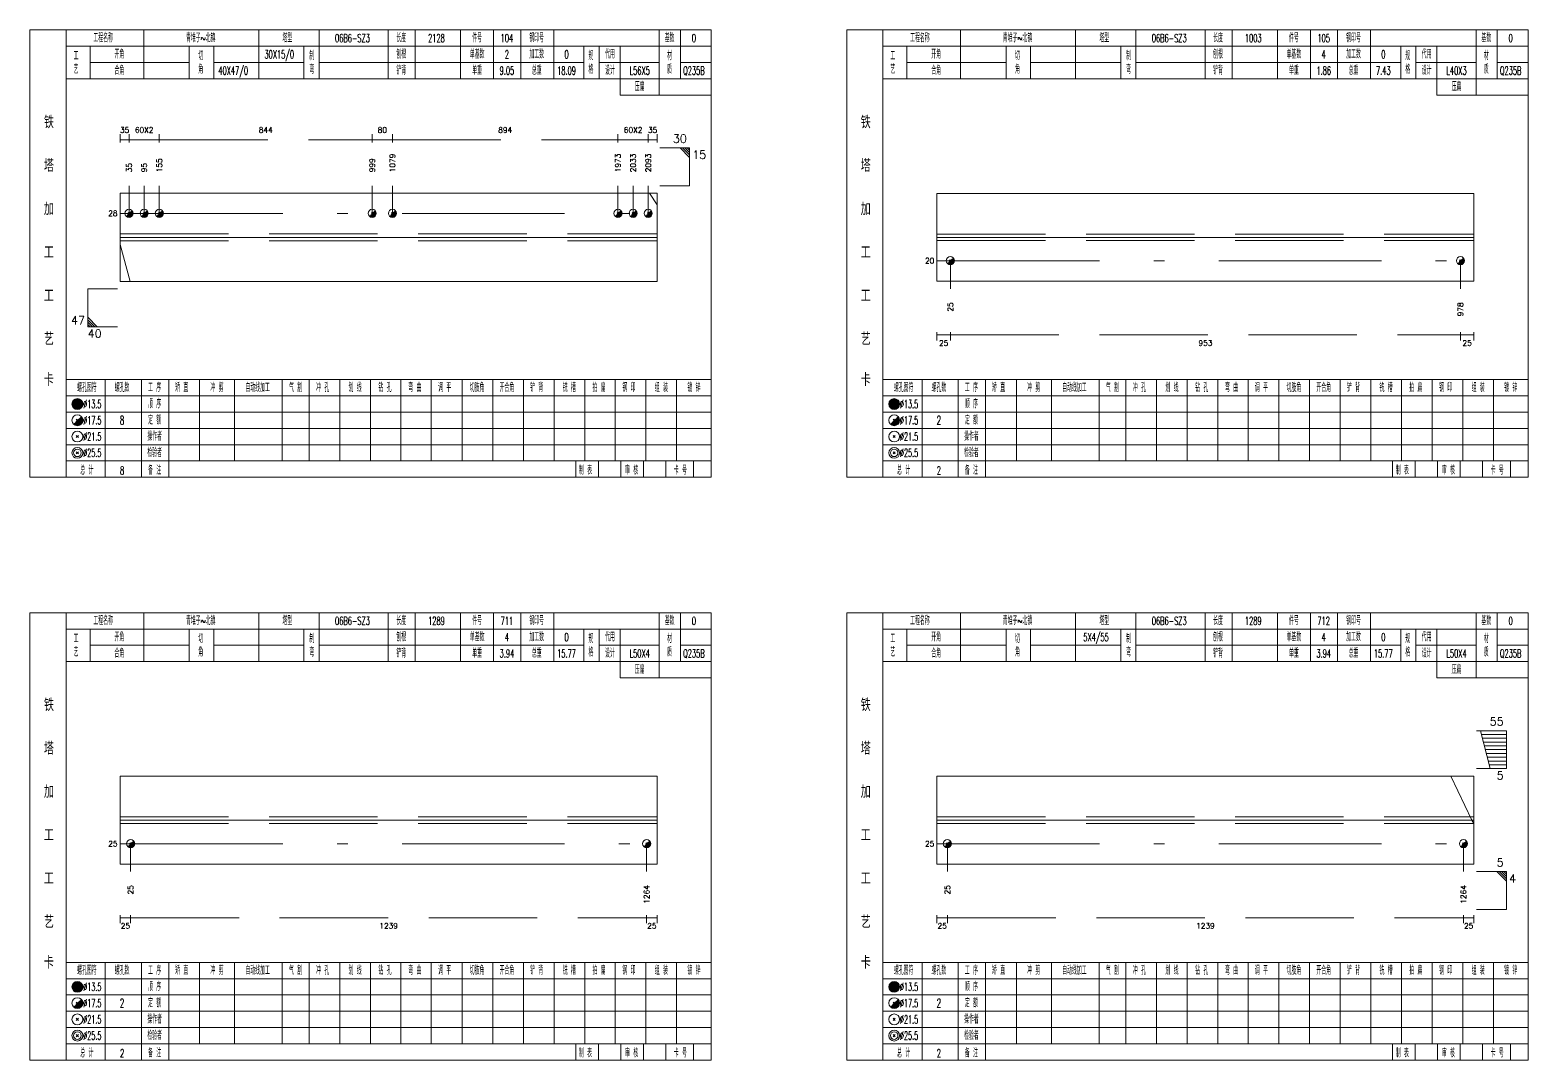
# Model space of a CAD drawing. Extents: x 0 to 30090, y 0 to 380.
# Drawn here: x 904 to 1457, y 0 to 380 of the extents above; entities that cross this region are included whole.
import ezdxf
from ezdxf.enums import TextEntityAlignment as Align

# ---------------------------------------------------------------- set-up
doc = ezdxf.new("R2010")
doc.units = 0
doc.header["$LTSCALE"] = 20
doc.header["$MEASUREMENT"] = 0
doc.linetypes.add('一点画线', pattern=[5.2, 3, -1, 0.2, -1])
doc.linetypes.add('虚线', pattern=[2.75, 2, -0.75])
doc.layers.get('0').update_dxf_attribs({"linetype": 'CONTINUOUS', "lineweight": 25})
for name, color, linetype, lineweight in [('1', 7, 'CONTINUOUS', 25), ('4', 7, 'CONTINUOUS', 25), ('5', 7, 'CONTINUOUS', 25)]:
    doc.layers.add(name, color=color, linetype=linetype, lineweight=lineweight)
doc.styles.get("Standard").update_dxf_attribs({"font": 'simplex', "width": 0.7, "bigfont": 'gbhzfs.shx'})

# ---------------------------------------------------------------- blocks, each defined once
blk = doc.blocks.new('孔17.5')
at = {"layer": '5', "color": 7, "linetype": 'Continuous', "lineweight": 13}
for p, q in [((-0.2, -0.2), (0.2, 0.2)), ((-0.2, 0.2), (0.2, -0.2))]:
    blk.add_line(p, q, dxfattribs=at)
blk.add_circle((0, 0), 1, dxfattribs=at)
for radius in [0.9, 0.8, 0.7, 0.6, 0.5, 0.4, 0.3, 0.2, 0.1]:
    blk.add_arc((0, 0), radius, 225, 45, dxfattribs=at)

msp = doc.modelspace()

# ---------------------------------------------------------------- linework, layer by layer
at = {"color": 8, "linetype": '虚线', "lineweight": 9}
for p, q in [((937.5, 338.5), (937.5, 341.5)), ((937.5, 339.5), (940.76, 339.5)), ((940.76, 338.5), (940.76, 341.5)), ((940.76, 338.5), (940.76, 341.5)), ((940.76, 339.5), (951.93, 339.5)), ((951.93, 338.5), (951.93, 341.5)), ((951.93, 338.5), (951.93, 341.5)), ((951.93, 339.5), (1030.5, 339.5)), ((1030.5, 338.5), (1030.5, 341.5)), ((1030.5, 338.5), (1030.5, 341.5)), ((1030.5, 339.5), (1037.95, 339.5)), ((1037.95, 338.5), (1037.95, 341.5)), ((1037.95, 338.5), (1037.95, 341.5)), ((1037.95, 339.5), (1121.17, 339.5)), ((1121.17, 338.5), (1121.17, 341.5)), ((1121.17, 338.5), (1121.17, 341.5)), ((1121.17, 339.5), (1132.34, 339.5)), ((1132.34, 338.5), (1132.34, 341.5)), ((1132.34, 338.5), (1132.34, 341.5)), ((1132.34, 339.5), (1135.6, 339.5)), ((1135.6, 338.5), (1135.6, 341.5)), ((1238.9, 268.5), (1238.9, 265.5)), ((1238.9, 267.5), (1243.84, 267.5)), ((1243.84, 268.5), (1243.84, 265.5)), ((1243.84, 268.5), (1243.84, 265.5)), ((1243.84, 267.5), (1432.06, 267.5)), ((1432.06, 268.5), (1432.06, 265.5)), ((1432.06, 268.5), (1432.06, 265.5)), ((1432.06, 267.5), (1437, 267.5)), ((1437, 268.5), (1437, 265.5)), ((937.5, 53.5), (937.5, 50.5)), ((937.5, 52.5), (941.34, 52.5)), ((941.34, 53.5), (941.34, 50.5)), ((941.34, 53.5), (941.34, 50.5)), ((941.34, 52.5), (1131.76, 52.5)), ((1131.76, 53.5), (1131.76, 50.5)), ((1131.76, 53.5), (1131.76, 50.5)), ((1131.76, 52.5), (1135.6, 52.5)), ((1135.6, 53.5), (1135.6, 50.5)), ((1238.9, 53.5), (1238.9, 50.5)), ((1238.9, 52.5), (1242.74, 52.5)), ((1242.74, 53.5), (1242.74, 50.5)), ((1242.74, 53.5), (1242.74, 50.5)), ((1242.74, 52.5), (1433.16, 52.5)), ((1433.16, 53.5), (1433.16, 50.5)), ((1433.16, 53.5), (1433.16, 50.5)), ((1433.16, 52.5), (1437, 52.5)), ((1437, 53.5), (1437, 50.5))]:
    msp.add_line(p, q, dxfattribs=at)
at = {"color": 7, "linetype": 'Continuous', "lineweight": 13}
for p, q in [((1147.6, 336.5), (1136.6, 336.5)), ((1144.1, 336.5), (1147.6, 333)), ((1144.97, 336.5), (1147.6, 333.88)), ((1145.85, 336.5), (1147.6, 334.75)), ((1146.72, 336.5), (1147.6, 335.62)), ((1147.6, 322.5), (1147.6, 336.5)), ((940.76, 312.34), (940.76, 322.5)), ((946.34, 312.34), (946.34, 322.5)), ((951.93, 312.34), (951.93, 322.5)), ((1030.5, 312.34), (1030.5, 322.5)), ((1037.95, 312.34), (1037.95, 322.5)), ((1121.17, 312.34), (1121.17, 322.5)), ((1126.76, 312.34), (1126.76, 322.5)), ((1132.34, 312.34), (1132.34, 322.5)), ((1147.6, 322.5), (1136.6, 322.5)), ((1135.6, 315.46), (1132.81, 319.84)), ((937.5, 300.87), (941.22, 287.16)), ((1243.84, 294.88), (1243.84, 284.5)), ((1432.06, 294.88), (1432.06, 284.5)), ((925.5, 284.5), (936.5, 284.5)), ((925.5, 284.5), (925.5, 270.5)), ((929, 270.5), (925.5, 274)), ((928.12, 270.5), (925.5, 273.12)), ((927.25, 270.5), (925.5, 272.25)), ((926.37, 270.5), (925.5, 271.38)), ((925.5, 270.5), (936.5, 270.5)), ((1449, 121.5), (1438, 121.5)), ((1443, 107.5), (1439.5, 121.5)), ((1449, 120.1), (1439.85, 120.1)), ((1449, 118.7), (1440.2, 118.7)), ((1449, 117.3), (1440.55, 117.3)), ((1449, 107.5), (1449, 121.5)), ((1449, 115.9), (1440.9, 115.9)), ((1449, 114.5), (1441.25, 114.5)), ((1449, 113.1), (1441.6, 113.1)), ((1449, 111.7), (1441.95, 111.7)), ((1449, 107.5), (1438, 107.5)), ((1449, 110.3), (1442.3, 110.3)), ((1449, 108.9), (1442.65, 108.9)), ((1436.23, 88.5), (1428.55, 104.7)), ((1437, 87.2), (1436.23, 88.5)), ((941.34, 79.8), (941.34, 69.5)), ((1131.76, 79.8), (1131.76, 69.5)), ((1242.74, 79.8), (1242.74, 69.5)), ((1433.16, 79.8), (1433.16, 69.5)), ((1449, 69.5), (1438, 69.5)), ((1445.5, 69.5), (1449, 66)), ((1446.38, 69.5), (1449, 66.88)), ((1447.25, 69.5), (1449, 67.75)), ((1448.12, 69.5), (1449, 68.62)), ((1449, 69.5), (1449, 55.5)), ((1449, 55.5), (1438, 55.5))]:
    msp.add_line(p, q, dxfattribs=at)
at = {"color": 7, "linetype": 'Continuous', "lineweight": 18}
for p, q in [((937.5, 319.84), (937.5, 287.16)), ((937.5, 319.84), (1135.6, 319.84)), ((1135.6, 319.84), (1135.6, 287.16)), ((1238.9, 319.62), (1238.9, 287.38)), ((1238.9, 319.62), (1437, 319.62)), ((1437, 319.62), (1437, 287.38)), ((937.5, 303.5), (1135.6, 303.5)), ((1238.9, 303.5), (1437, 303.5)), ((937.5, 104.7), (937.5, 72.3)), ((937.5, 104.7), (1135.6, 104.7)), ((1135.6, 104.7), (1135.6, 72.3)), ((1238.9, 104.7), (1238.9, 72.3)), ((1238.9, 104.7), (1437, 104.7)), ((1437, 104.7), (1437, 72.3)), ((937.5, 88.5), (1135.6, 88.5)), ((1238.9, 88.5), (1437, 88.5))]:
    msp.add_line(p, q, dxfattribs=at)
at = {"color": 3, "linetype": '一点画线', "lineweight": 13}
for p, q in [((937.5, 312.34), (1135.6, 312.34)), ((1238.9, 294.88), (1437, 294.88)), ((937.5, 79.8), (1135.6, 79.8)), ((1238.9, 79.8), (1437, 79.8))]:
    msp.add_line(p, q, dxfattribs=at)
at = {"color": 1, "linetype": '虚线', "lineweight": 18}
for p, q in [((937.5, 304.84), (1135.6, 304.84)), ((1238.9, 304.62), (1437, 304.62)), ((937.5, 302.16), (1135.6, 302.16)), ((1238.9, 302.38), (1437, 302.38)), ((937.5, 89.7), (1135.6, 89.7)), ((1238.9, 89.7), (1437, 89.7)), ((937.5, 87.3), (1135.6, 87.3)), ((1238.9, 87.3), (1437, 87.3))]:
    msp.add_line(p, q, dxfattribs=at)
at = {"layer": '1', "color": 7, "linetype": 'Continuous', "lineweight": 18}
for p, q in [((937.5, 287.16), (1135.6, 287.16)), ((1238.9, 287.38), (1437, 287.38)), ((937.5, 72.3), (1135.6, 72.3)), ((1238.9, 72.3), (1437, 72.3))]:
    msp.add_line(p, q, dxfattribs=at)
at = {"layer": '4', "color": 1, "linetype": 'Continuous', "lineweight": 18}
for p, q in [((917.5, 215), (917.5, 380)), ((946.2, 362), (946.2, 380)), ((988.6, 362), (988.6, 380)), ((1010.9, 362), (1010.9, 380)), ((1036.4, 362), (1036.4, 380)), ((1046.4, 362), (1046.4, 380)), ((1063.1, 362), (1063.1, 380)), ((1075.3, 362), (1075.3, 380)), ((1085.3, 362), (1085.3, 380)), ((1097.5, 362), (1097.5, 380)), ((1136.4, 356), (1136.4, 380)), ((1144.2, 362), (1144.2, 380)), ((1218.9, 215), (1218.9, 380)), ((1247.6, 362), (1247.6, 380)), ((1290, 362), (1290, 380)), ((1312.3, 362), (1312.3, 380)), ((1337.8, 362), (1337.8, 380)), ((1347.8, 362), (1347.8, 380)), ((1364.5, 362), (1364.5, 380)), ((1376.7, 362), (1376.7, 380)), ((1386.7, 362), (1386.7, 380)), ((1398.9, 362), (1398.9, 380)), ((1437.8, 356), (1437.8, 380)), ((1445.6, 362), (1445.6, 380)), ((917.5, 374), (1155.6, 374)), ((926.4, 362), (926.4, 374)), ((963, 362), (963, 374)), ((972, 362), (972, 374)), ((1005.3, 362), (1005.3, 374)), ((1108.6, 362), (1108.6, 374)), ((1114.2, 362), (1114.2, 374)), ((1122, 356), (1122, 374)), ((1218.9, 374), (1457, 374)), ((1227.8, 362), (1227.8, 374)), ((1264.4, 362), (1264.4, 374)), ((1273.4, 362), (1273.4, 374)), ((1306.7, 362), (1306.7, 374)), ((1410, 362), (1410, 374)), ((1415.6, 362), (1415.6, 374)), ((1423.4, 356), (1423.4, 374)), ((926.4, 368), (963, 368)), ((972, 368), (1005.3, 368)), ((1010.9, 368), (1108.6, 368)), ((1114.2, 368), (1136.4, 368)), ((1144.2, 368), (1155.6, 368)), ((1227.8, 368), (1264.4, 368)), ((1273.4, 368), (1306.7, 368)), ((1312.3, 368), (1410, 368)), ((1415.6, 368), (1437.8, 368)), ((1445.6, 368), (1457, 368)), ((917.5, 362), (1155.6, 362)), ((1218.9, 362), (1457, 362)), ((1122, 356), (1155.6, 356)), ((1423.4, 356), (1457, 356)), ((917.5, 251), (1155.6, 251)), ((932, 215), (932, 251)), ((945.3, 215), (945.3, 251)), ((955.4, 215), (955.4, 251)), ((966.8, 221), (966.8, 251)), ((979.7, 221), (979.7, 251)), ((997.3, 221), (997.3, 251)), ((1007.2, 221), (1007.2, 251)), ((1018.5, 221), (1018.5, 251)), ((1029.8, 221), (1029.8, 251)), ((1041.1, 221), (1041.1, 251)), ((1052.3, 221), (1052.3, 251)), ((1063.7, 221), (1063.7, 251)), ((1075, 221), (1075, 251)), ((1086.3, 221), (1086.3, 251)), ((1097.6, 221), (1097.6, 251)), ((1108.9, 221), (1108.9, 251)), ((1120.2, 221), (1120.2, 251)), ((1131.5, 221), (1131.5, 251)), ((1142.8, 221), (1142.8, 251)), ((1218.9, 251), (1457, 251)), ((1233.4, 215), (1233.4, 251)), ((1246.7, 215), (1246.7, 251)), ((1256.8, 215), (1256.8, 251)), ((1268.2, 221), (1268.2, 251)), ((1281.1, 221), (1281.1, 251)), ((1298.7, 221), (1298.7, 251)), ((1308.6, 221), (1308.6, 251)), ((1319.9, 221), (1319.9, 251)), ((1331.2, 221), (1331.2, 251)), ((1342.5, 221), (1342.5, 251)), ((1353.7, 221), (1353.7, 251)), ((1365.1, 221), (1365.1, 251)), ((1376.4, 221), (1376.4, 251)), ((1387.7, 221), (1387.7, 251)), ((1399, 221), (1399, 251)), ((1410.3, 221), (1410.3, 251)), ((1421.6, 221), (1421.6, 251)), ((1432.9, 221), (1432.9, 251)), ((1444.2, 221), (1444.2, 251)), ((917.5, 245), (1155.6, 245)), ((1218.9, 245), (1457, 245)), ((917.5, 239), (1155.6, 239)), ((1218.9, 239), (1457, 239)), ((917.5, 233), (1155.6, 233)), ((1218.9, 233), (1457, 233)), ((917.5, 227), (1155.6, 227)), ((1218.9, 227), (1457, 227)), ((917.5, 221), (1155.6, 221)), ((1105.6, 215), (1105.6, 221)), ((1114, 215), (1114, 221)), ((1122.2, 215), (1122.2, 221)), ((1130.6, 215), (1130.6, 221)), ((1138.8, 215), (1138.8, 221)), ((1149.1, 215), (1149.1, 221)), ((1218.9, 221), (1457, 221)), ((1407, 215), (1407, 221)), ((1415.4, 215), (1415.4, 221)), ((1423.6, 215), (1423.6, 221)), ((1432, 215), (1432, 221)), ((1440.2, 215), (1440.2, 221)), ((1450.5, 215), (1450.5, 221)), ((917.5, 0), (917.5, 165)), ((946.2, 147), (946.2, 165)), ((988.6, 147), (988.6, 165)), ((1010.9, 147), (1010.9, 165)), ((1036.4, 147), (1036.4, 165)), ((1046.4, 147), (1046.4, 165)), ((1063.1, 147), (1063.1, 165)), ((1075.3, 147), (1075.3, 165)), ((1085.3, 147), (1085.3, 165)), ((1097.5, 147), (1097.5, 165)), ((1136.4, 141), (1136.4, 165)), ((1144.2, 147), (1144.2, 165)), ((1218.9, 0), (1218.9, 165)), ((1247.6, 147), (1247.6, 165)), ((1290, 147), (1290, 165)), ((1312.3, 147), (1312.3, 165)), ((1337.8, 147), (1337.8, 165)), ((1347.8, 147), (1347.8, 165)), ((1364.5, 147), (1364.5, 165)), ((1376.7, 147), (1376.7, 165)), ((1386.7, 147), (1386.7, 165)), ((1398.9, 147), (1398.9, 165)), ((1437.8, 141), (1437.8, 165)), ((1445.6, 147), (1445.6, 165)), ((917.5, 159), (1155.6, 159)), ((926.4, 147), (926.4, 159)), ((963, 147), (963, 159)), ((972, 147), (972, 159)), ((1005.3, 147), (1005.3, 159)), ((1108.6, 147), (1108.6, 159)), ((1114.2, 147), (1114.2, 159)), ((1122, 141), (1122, 159)), ((1218.9, 159), (1457, 159)), ((1227.8, 147), (1227.8, 159)), ((1264.4, 147), (1264.4, 159)), ((1273.4, 147), (1273.4, 159)), ((1306.7, 147), (1306.7, 159)), ((1410, 147), (1410, 159)), ((1415.6, 147), (1415.6, 159)), ((1423.4, 141), (1423.4, 159)), ((926.4, 153), (963, 153)), ((972, 153), (1005.3, 153)), ((1010.9, 153), (1108.6, 153)), ((1114.2, 153), (1136.4, 153)), ((1144.2, 153), (1155.6, 153)), ((1227.8, 153), (1264.4, 153)), ((1273.4, 153), (1306.7, 153)), ((1312.3, 153), (1410, 153)), ((1415.6, 153), (1437.8, 153)), ((1445.6, 153), (1457, 153)), ((917.5, 147), (1155.6, 147)), ((1218.9, 147), (1457, 147)), ((1122, 141), (1155.6, 141)), ((1423.4, 141), (1457, 141)), ((917.5, 36), (1155.6, 36)), ((932, 0), (932, 36)), ((945.3, 0), (945.3, 36)), ((955.4, 0), (955.4, 36)), ((966.8, 6), (966.8, 36)), ((979.7, 6), (979.7, 36)), ((997.3, 6), (997.3, 36)), ((1007.2, 6), (1007.2, 36)), ((1018.5, 6), (1018.5, 36)), ((1029.8, 6), (1029.8, 36)), ((1041.1, 6), (1041.1, 36)), ((1052.3, 6), (1052.3, 36)), ((1063.7, 6), (1063.7, 36)), ((1075, 6), (1075, 36)), ((1086.3, 6), (1086.3, 36)), ((1097.6, 6), (1097.6, 36)), ((1108.9, 6), (1108.9, 36)), ((1120.2, 6), (1120.2, 36)), ((1131.5, 6), (1131.5, 36)), ((1142.8, 6), (1142.8, 36)), ((1218.9, 36), (1457, 36)), ((1233.4, 0), (1233.4, 36)), ((1246.7, 0), (1246.7, 36)), ((1256.8, 0), (1256.8, 36)), ((1268.2, 6), (1268.2, 36)), ((1281.1, 6), (1281.1, 36)), ((1298.7, 6), (1298.7, 36)), ((1308.6, 6), (1308.6, 36)), ((1319.9, 6), (1319.9, 36)), ((1331.2, 6), (1331.2, 36)), ((1342.5, 6), (1342.5, 36)), ((1353.7, 6), (1353.7, 36)), ((1365.1, 6), (1365.1, 36)), ((1376.4, 6), (1376.4, 36)), ((1387.7, 6), (1387.7, 36)), ((1399, 6), (1399, 36)), ((1410.3, 6), (1410.3, 36)), ((1421.6, 6), (1421.6, 36)), ((1432.9, 6), (1432.9, 36)), ((1444.2, 6), (1444.2, 36)), ((917.5, 30), (1155.6, 30)), ((1218.9, 30), (1457, 30)), ((917.5, 24), (1155.6, 24)), ((1218.9, 24), (1457, 24)), ((917.5, 18), (1155.6, 18)), ((1218.9, 18), (1457, 18)), ((917.5, 12), (1155.6, 12)), ((1218.9, 12), (1457, 12)), ((917.5, 6), (1155.6, 6)), ((1105.6, 0), (1105.6, 6)), ((1114, 0), (1114, 6)), ((1122.2, 0), (1122.2, 6)), ((1130.6, 0), (1130.6, 6)), ((1138.8, 0), (1138.8, 6)), ((1149.1, 0), (1149.1, 6)), ((1218.9, 6), (1457, 6)), ((1407, 0), (1407, 6)), ((1415.4, 0), (1415.4, 6)), ((1423.6, 0), (1423.6, 6)), ((1432, 0), (1432, 6)), ((1440.2, 0), (1440.2, 6)), ((1450.5, 0), (1450.5, 6))]:
    msp.add_line(p, q, dxfattribs=at)
at = {"layer": '4', "color": 7, "linetype": 'Continuous', "lineweight": 13}
for p, q in [((921.5, 241.8), (921.9, 242.2)), ((921.9, 241.8), (921.5, 242.2)), ((1222.9, 241.8), (1223.3, 242.2)), ((1223.3, 241.8), (1222.9, 242.2)), ((921.3, 235.6), (922.1, 236.4)), ((921.3, 236.4), (922.1, 235.6)), ((1222.7, 235.6), (1223.5, 236.4)), ((1222.7, 236.4), (1223.5, 235.6)), ((921.3, 229.6), (922.1, 230.4)), ((921.3, 230.4), (922.1, 229.6)), ((1222.7, 229.6), (1223.5, 230.4)), ((1222.7, 230.4), (1223.5, 229.6)), ((921.3, 223.6), (922.1, 224.4)), ((921.3, 224.4), (922.1, 223.6)), ((1222.7, 223.6), (1223.5, 224.4)), ((1222.7, 224.4), (1223.5, 223.6)), ((921.5, 26.8), (921.9, 27.2)), ((921.9, 26.8), (921.5, 27.2)), ((1222.9, 26.8), (1223.3, 27.2)), ((1223.3, 26.8), (1222.9, 27.2)), ((921.3, 20.6), (922.1, 21.4)), ((921.3, 21.4), (922.1, 20.6)), ((1222.7, 20.6), (1223.5, 21.4)), ((1222.7, 21.4), (1223.5, 20.6)), ((921.3, 14.6), (922.1, 15.4)), ((921.3, 15.4), (922.1, 14.6)), ((1222.7, 14.6), (1223.5, 15.4)), ((1222.7, 15.4), (1223.5, 14.6)), ((921.3, 8.6), (922.1, 9.4)), ((921.3, 9.4), (922.1, 8.6)), ((1222.7, 8.6), (1223.5, 9.4)), ((1222.7, 9.4), (1223.5, 8.6))]:
    msp.add_line(p, q, dxfattribs=at)
at = {"layer": '4', "color": 1, "linetype": 'Continuous', "lineweight": 18}
for points in [[(904.2, 380), (904.2, 215), (1155.6, 215), (1155.6, 380)], [(1205.6, 380), (1205.6, 215), (1457, 215), (1457, 380)], [(904.2, 165), (904.2, 0), (1155.6, 0), (1155.6, 165)], [(1205.6, 165), (1205.6, 0), (1457, 0), (1457, 165)]]:
    msp.add_lwpolyline(points, close=True, dxfattribs=at)
at = {"layer": '4', "color": 7, "linetype": 'Continuous', "lineweight": 13}
for centre, radius in [((921.7, 242), 2), ((921.7, 242), 1.8), ((921.7, 242), 1.6), ((921.7, 242), 1.4), ((1223.1, 242), 2), ((1223.1, 242), 1.8), ((1223.1, 242), 1.6), ((1223.1, 242), 1.4), ((921.7, 236), 2), ((921.7, 242), 1.2), ((921.7, 242), 1), ((921.7, 242), 0.8), ((921.7, 242), 0.6), ((921.7, 242), 0.4), ((921.7, 242), 0.2), ((1223.1, 236), 2), ((1223.1, 242), 1.2), ((1223.1, 242), 1), ((1223.1, 242), 0.8), ((1223.1, 242), 0.6), ((1223.1, 242), 0.4), ((1223.1, 242), 0.2), ((921.7, 230), 2), ((1223.1, 230), 2), ((921.7, 224), 2), ((921.7, 224), 1.4), ((1223.1, 224), 2), ((1223.1, 224), 1.4), ((921.7, 27), 2), ((921.7, 27), 1.8), ((921.7, 27), 1.6), ((921.7, 27), 1.4), ((921.7, 27), 1.2), ((921.7, 27), 1), ((921.7, 27), 0.8), ((1223.1, 27), 2), ((1223.1, 27), 1.8), ((1223.1, 27), 1.6), ((1223.1, 27), 1.4), ((1223.1, 27), 1.2), ((1223.1, 27), 1), ((1223.1, 27), 0.8), ((921.7, 21), 2), ((921.7, 27), 0.6), ((921.7, 27), 0.4), ((921.7, 27), 0.2), ((1223.1, 21), 2), ((1223.1, 27), 0.6), ((1223.1, 27), 0.4), ((1223.1, 27), 0.2), ((921.7, 15), 2), ((1223.1, 15), 2), ((921.7, 9), 2), ((921.7, 9), 1.4), ((1223.1, 9), 2), ((1223.1, 9), 1.4)]:
    msp.add_circle(centre, radius, dxfattribs=at)
for centre, radius in [((921.7, 236), 1.8), ((921.7, 236), 1.6), ((921.7, 236), 1.4), ((921.7, 236), 1.2), ((921.7, 236), 1), ((921.7, 236), 0.8), ((921.7, 236), 0.6), ((921.7, 236), 0.4), ((921.7, 236), 0.2), ((1223.1, 236), 1.8), ((1223.1, 236), 1.6), ((1223.1, 236), 1.4), ((1223.1, 236), 1.2), ((1223.1, 236), 1), ((1223.1, 236), 0.8), ((1223.1, 236), 0.6), ((1223.1, 236), 0.4), ((1223.1, 236), 0.2), ((921.7, 21), 1.8), ((921.7, 21), 1.6), ((1223.1, 21), 1.8), ((1223.1, 21), 1.6), ((921.7, 21), 1.4), ((921.7, 21), 1.2), ((921.7, 21), 1), ((921.7, 21), 0.8), ((921.7, 21), 0.6), ((921.7, 21), 0.4), ((921.7, 21), 0.2), ((1223.1, 21), 1.4), ((1223.1, 21), 1.2), ((1223.1, 21), 1), ((1223.1, 21), 0.8), ((1223.1, 21), 0.6), ((1223.1, 21), 0.4), ((1223.1, 21), 0.2)]:
    msp.add_arc(centre, radius, 225, 45, dxfattribs=at)

# ---------------------------------------------------------------- block references
at = {"color": 7, "linetype": 'Continuous', "lineweight": 13, "xscale": 1.5, "yscale": 1.5, "zscale": 1.5}
for p in [(940.76, 312.34), (946.34, 312.34), (951.93, 312.34), (1030.5, 312.34), (1037.95, 312.34), (1121.17, 312.34), (1126.76, 312.34), (1132.34, 312.34)]:
    msp.add_blockref('孔17.5', p, dxfattribs=at)
at = {"layer": '1', "color": 7, "linetype": 'Continuous', "lineweight": 13, "xscale": 1.5, "yscale": 1.5, "zscale": 1.5}
for p in [(1243.84, 294.88), (1432.06, 294.88), (941.34, 79.8), (1131.76, 79.8), (1242.74, 79.8), (1433.16, 79.8)]:
    msp.add_blockref('孔17.5', p, dxfattribs=at)

# ---------------------------------------------------------------- texts
at = {"color": 8, "linetype": 'Continuous', "lineweight": 9}
for s, p in [('35', (939.13, 341.5)), ('60X2', (946.34, 341.5)), ('844', (991.21, 341.5)), ('80', (1034.22, 341.5)), ('894', (1079.56, 341.5)), ('60X2', (1126.76, 341.5)), ('35', (1133.97, 341.5))]:
    msp.add_text(s, height=2, dxfattribs=at).set_placement(p, align=Align.BOTTOM_CENTER)
at = {"color": 7, "linetype": 'Continuous', "lineweight": 13}
for s, p in [('30', (1146.6, 337.5)), ('47', (924.5, 270.5)), ('55', (1448, 122.5)), ('5', (1448, 70.5))]:
    msp.add_text(s, height=3, dxfattribs=at).set_placement(p, align=Align.BOTTOM_RIGHT)
for s, p in [('155', (951.93, 327.5)), ('999', (1030.5, 327.5)), ('1079', (1037.95, 327.5)), ('1973', (1121.17, 327.5)), ('2033', (1126.76, 327.5)), ('2093', (1132.34, 327.5)), ('35', (940.76, 327.5)), ('95', (946.34, 327.5))]:
    msp.add_text(s, height=2, rotation=90, dxfattribs=at).set_placement(p, align=Align.MIDDLE_LEFT)
for s, p in [('15', (1148.6, 335.5)), ('40', (925.5, 269.5)), ('4', (1450, 68.5))]:
    msp.add_text(s, height=3, dxfattribs=at).set_placement(p, align=Align.TOP_LEFT)
for s, p in [('28', (936.5, 312.34)), ('20', (1237.9, 294.88)), ('25', (936.5, 79.8)), ('25', (1237.9, 79.8))]:
    msp.add_text(s, height=2, dxfattribs=at).set_placement(p, align=Align.MIDDLE_RIGHT)
at = {"color": 8, "linetype": 'Continuous', "lineweight": 9}
for s, p in [('25', (1241.37, 265.5)), ('953', (1337.95, 265.5)), ('25', (1434.53, 265.5)), ('25', (939.42, 50.5)), ('1239', (1036.55, 50.5)), ('25', (1133.68, 50.5)), ('25', (1240.82, 50.5)), ('1239', (1337.95, 50.5)), ('25', (1435.08, 50.5))]:
    msp.add_text(s, height=2, dxfattribs=at).set_placement(p, align=Align.TOP_CENTER)
at = {"color": 7, "linetype": 'Continuous', "lineweight": 13}
msp.add_text('5', height=3, dxfattribs=at).set_placement((1448, 106.5), align=Align.TOP_RIGHT)
at = {"layer": '1', "color": 7, "linetype": 'Continuous', "lineweight": 13}
for s, p in [('25', (1243.84, 279.5)), ('978', (1432.06, 279.5)), ('25', (941.34, 64.5)), ('1264', (1131.76, 64.5)), ('25', (1242.74, 64.5)), ('1264', (1433.16, 64.5))]:
    msp.add_text(s, height=2, rotation=90, dxfattribs=at).set_placement(p, align=Align.MIDDLE_RIGHT)
at = {"layer": '4', "color": 1, "linetype": 'Continuous', "lineweight": 13}
for s, height, width, p in [('工程名称', 3, 0.6, (931.2, 377)), ('青堆子~北镇', 3, 0.6, (967.2, 377)), ('塔型', 3, 0.6, (999.2, 377)), ('06B6-SZ3', 3, 0.6, (1023.2, 377)), ('长度', 3, 0.6, (1041.2, 377)), ('2128', 3, 0.6, (1054.2, 377)), ('件号', 3, 0.6, (1069.2, 377)), ('104', 3, 0.6, (1080.2, 377)), ('钢印号', 3, 0.6, (1091.2, 377)), ('基数', 3, 0.6, (1140.2, 377)), ('0', 3, 0.6, (1149.2, 377)), ('工程名称', 3, 0.6, (1232.6, 377)), ('青堆子~北镇', 3, 0.6, (1268.6, 377)), ('塔型', 3, 0.6, (1300.6, 377)), ('06B6-SZ3', 3, 0.6, (1324.6, 377)), ('长度', 3, 0.6, (1342.6, 377)), ('1003', 3, 0.6, (1355.6, 377)), ('件号', 3, 0.6, (1370.6, 377)), ('105', 3, 0.6, (1381.6, 377)), ('钢印号', 3, 0.6, (1392.6, 377)), ('基数', 3, 0.6, (1441.6, 377)), ('0', 3, 0.6, (1450.6, 377)), ('工', 3, 0.6, (921.2, 370.4)), ('开角', 3, 0.6, (937.2, 371)), ('切', 3, 0.6, (967.2, 370.4)), ('30X15/0', 3, 0.6, (996.2, 371)), ('制', 3, 0.6, (1008.2, 370.4)), ('刨根', 3, 0.6, (1041.2, 371)), ('单基数', 3, 0.6, (1069.2, 371)), ('2', 3, 0.6, (1080.2, 371)), ('加工数', 3, 0.6, (1091.2, 371)), ('0', 3, 0.6, (1102.2, 371)), ('规', 3, 0.6, (1111.2, 370.4)), ('代用', 3, 0.6, (1118.2, 371)), ('材', 3, 0.6, (1140.2, 370.4)), ('工', 3, 0.6, (1222.6, 370.4)), ('开角', 3, 0.6, (1238.6, 371)), ('切', 3, 0.6, (1268.6, 370.4)), ('制', 3, 0.6, (1309.6, 370.4)), ('刨根', 3, 0.6, (1342.6, 371)), ('单基数', 3, 0.6, (1370.6, 371)), ('4', 3, 0.6, (1381.6, 371)), ('加工数', 3, 0.6, (1392.6, 371)), ('0', 3, 0.6, (1403.6, 371)), ('规', 3, 0.6, (1412.6, 370.4)), ('代用', 3, 0.6, (1419.6, 371)), ('材', 3, 0.6, (1441.6, 370.4)), ('艺', 3, 0.6, (921.2, 365.4)), ('合角', 3, 0.6, (937.2, 365)), ('角', 3, 0.6, (967.2, 365.4)), ('40X47/0', 3, 0.6, (979.2, 365)), ('弯', 3, 0.6, (1008.2, 365.4)), ('铲背', 3, 0.6, (1041.2, 365)), ('单重', 3, 0.6, (1069.2, 365)), ('9.05', 3, 0.6, (1080.2, 365)), ('总重', 3, 0.6, (1091.2, 365)), ('18.09', 3, 0.6, (1102.2, 365)), ('格', 3, 0.6, (1111.2, 365.4)), ('设计', 3, 0.6, (1118.2, 365)), ('L56X5', 3, 0.6, (1129.2, 365)), ('质', 3, 0.6, (1140.2, 365.4)), ('Q235B', 3, 0.6, (1149.2, 365)), ('艺', 3, 0.6, (1222.6, 365.4)), ('合角', 3, 0.6, (1238.6, 365)), ('角', 3, 0.6, (1268.6, 365.4)), ('弯', 3, 0.6, (1309.6, 365.4)), ('铲背', 3, 0.6, (1342.6, 365)), ('单重', 3, 0.6, (1370.6, 365)), ('1.86', 3, 0.6, (1381.6, 365)), ('总重', 3, 0.6, (1392.6, 365)), ('7.43', 3, 0.6, (1403.6, 365)), ('格', 3, 0.6, (1412.6, 365.4)), ('设计', 3, 0.6, (1419.6, 365)), ('L40X3', 3, 0.6, (1430.6, 365)), ('质', 3, 0.6, (1441.6, 365.4)), ('Q235B', 3, 0.6, (1450.6, 365)), ('压扁', 3, 0.6, (1129.2, 359)), ('压扁', 3, 0.6, (1430.6, 359)), ('铁', 4.6, 0.8, (911.2, 346)), ('铁', 4.6, 0.8, (1212.6, 346)), ('塔', 4.6, 0.8, (911.2, 330)), ('塔', 4.6, 0.8, (1212.6, 330)), ('加', 4.6, 0.8, (911.2, 314)), ('加', 4.6, 0.8, (1212.6, 314)), ('工', 4.6, 0.8, (911.2, 298)), ('工', 4.6, 0.8, (1212.6, 298)), ('工', 4.6, 0.8, (911.2, 282)), ('工', 4.6, 0.8, (1212.6, 282)), ('艺', 4.6, 0.8, (911.2, 266)), ('艺', 4.6, 0.8, (1212.6, 266)), ('卡', 4.6, 0.8, (911.2, 251)), ('螺孔图符', 3, 0.6, (925.2, 248)), ('螺孔数', 3, 0.6, (938.2, 248)), ('工 序', 3, 0.6, (950.2, 248)), ('矫 直', 3, 0.6, (960.2, 248)), ('冲 剪', 3, 0.6, (973.2, 248)), ('自动线加工', 3, 0.6, (988.2, 248)), ('气 割', 3, 0.6, (1002.2, 248)), ('冲 孔', 3, 0.6, (1012.2, 248)), ('划 线', 3, 0.6, (1024.2, 248)), ('钻 孔', 3, 0.6, (1035.2, 248)), ('弯 曲', 3, 0.6, (1046.2, 248)), ('调 平', 3, 0.6, (1057.2, 248)), ('切肢角', 3, 0.6, (1069.2, 248)), ('开合角', 3, 0.6, (1080.2, 248)), ('铲 背', 3, 0.6, (1091.2, 248)), ('铣 槽', 3, 0.6, (1103.2, 248)), ('拍 扁', 3, 0.6, (1114.2, 248)), ('钢 印', 3, 0.6, (1125.2, 248)), ('组 装', 3, 0.6, (1137.2, 248)), ('镀 锌', 3, 0.6, (1149.2, 248)), ('卡', 4.6, 0.8, (1212.6, 251)), ('螺孔图符', 3, 0.6, (1226.6, 248)), ('螺孔数', 3, 0.6, (1239.6, 248)), ('工 序', 3, 0.6, (1251.6, 248)), ('矫 直', 3, 0.6, (1261.6, 248)), ('冲 剪', 3, 0.6, (1274.6, 248)), ('自动线加工', 3, 0.6, (1289.6, 248)), ('气 割', 3, 0.6, (1303.6, 248)), ('冲 孔', 3, 0.6, (1313.6, 248)), ('划 线', 3, 0.6, (1325.6, 248)), ('钻 孔', 3, 0.6, (1336.6, 248)), ('弯 曲', 3, 0.6, (1347.6, 248)), ('调 平', 3, 0.6, (1358.6, 248)), ('切肢角', 3, 0.6, (1370.6, 248)), ('开合角', 3, 0.6, (1381.6, 248)), ('铲 背', 3, 0.6, (1392.6, 248)), ('铣 槽', 3, 0.6, (1404.6, 248)), ('拍 扁', 3, 0.6, (1415.6, 248)), ('钢 印', 3, 0.6, (1426.6, 248)), ('组 装', 3, 0.6, (1438.6, 248)), ('镀 锌', 3, 0.6, (1450.6, 248)), ('%%C13.5', 3, 0.5, (927.2, 242)), ('顺 序', 3, 0.6, (950.2, 242)), ('%%C13.5', 3, 0.5, (1228.6, 242)), ('顺 序', 3, 0.6, (1251.6, 242)), ('定 额', 3, 0.6, (950.2, 236)), ('定 额', 3, 0.6, (1251.6, 236)), ('%%C17.5', 3, 0.5, (927.2, 236)), ('8', 3.2, 0.6, (938.2, 236)), ('%%C17.5', 3, 0.5, (1228.6, 236)), ('2', 3.2, 0.6, (1239.6, 236)), ('%%C21.5', 3, 0.5, (927.2, 230)), ('操作者', 3, 0.6, (950.2, 230)), ('%%C21.5', 3, 0.5, (1228.6, 230)), ('操作者', 3, 0.6, (1251.6, 230)), ('%%C25.5', 3, 0.5, (927.2, 224)), ('检验者', 3, 0.6, (950.2, 224)), ('%%C25.5', 3, 0.5, (1228.6, 224)), ('检验者', 3, 0.6, (1251.6, 224)), ('总 计', 3, 0.6, (925.2, 217.5)), ('8', 3, 0.6, (938.2, 217.5)), ('备 注', 3, 0.6, (950.2, 217.5)), ('制 表', 3, 0.6, (1109.2, 217.5)), ('审 核', 3, 0.6, (1126.2, 217.5)), ('卡 号', 3, 0.6, (1144.2, 217.5)), ('总 计', 3, 0.6, (1226.6, 217.5)), ('2', 3, 0.6, (1239.6, 217.5)), ('备 注', 3, 0.6, (1251.6, 217.5)), ('制 表', 3, 0.6, (1410.6, 217.5)), ('审 核', 3, 0.6, (1427.6, 217.5)), ('卡 号', 3, 0.6, (1445.6, 217.5)), ('工程名称', 3, 0.6, (931.2, 162)), ('青堆子~北镇', 3, 0.6, (967.2, 162)), ('塔型', 3, 0.6, (999.2, 162)), ('06B6-SZ3', 3, 0.6, (1023.2, 162)), ('长度', 3, 0.6, (1041.2, 162)), ('1289', 3, 0.6, (1054.2, 162)), ('件号', 3, 0.6, (1069.2, 162)), ('711', 3, 0.6, (1080.2, 162)), ('钢印号', 3, 0.6, (1091.2, 162)), ('基数', 3, 0.6, (1140.2, 162)), ('0', 3, 0.6, (1149.2, 162)), ('工程名称', 3, 0.6, (1232.6, 162)), ('青堆子~北镇', 3, 0.6, (1268.6, 162)), ('塔型', 3, 0.6, (1300.6, 162)), ('06B6-SZ3', 3, 0.6, (1324.6, 162)), ('长度', 3, 0.6, (1342.6, 162)), ('1289', 3, 0.6, (1355.6, 162)), ('件号', 3, 0.6, (1370.6, 162)), ('712', 3, 0.6, (1381.6, 162)), ('钢印号', 3, 0.6, (1392.6, 162)), ('基数', 3, 0.6, (1441.6, 162)), ('0', 3, 0.6, (1450.6, 162)), ('工', 3, 0.6, (921.2, 155.4)), ('开角', 3, 0.6, (937.2, 156)), ('切', 3, 0.6, (967.2, 155.4)), ('制', 3, 0.6, (1008.2, 155.4)), ('刨根', 3, 0.6, (1041.2, 156)), ('单基数', 3, 0.6, (1069.2, 156)), ('4', 3, 0.6, (1080.2, 156)), ('加工数', 3, 0.6, (1091.2, 156)), ('0', 3, 0.6, (1102.2, 156)), ('规', 3, 0.6, (1111.2, 155.4)), ('代用', 3, 0.6, (1118.2, 156)), ('材', 3, 0.6, (1140.2, 155.4)), ('工', 3, 0.6, (1222.6, 155.4)), ('开角', 3, 0.6, (1238.6, 156)), ('切', 3, 0.6, (1268.6, 155.4)), ('5X4/55', 3, 0.6, (1297.6, 156)), ('制', 3, 0.6, (1309.6, 155.4)), ('刨根', 3, 0.6, (1342.6, 156)), ('单基数', 3, 0.6, (1370.6, 156)), ('4', 3, 0.6, (1381.6, 156)), ('加工数', 3, 0.6, (1392.6, 156)), ('0', 3, 0.6, (1403.6, 156)), ('规', 3, 0.6, (1412.6, 155.4)), ('代用', 3, 0.6, (1419.6, 156)), ('材', 3, 0.6, (1441.6, 155.4)), ('艺', 3, 0.6, (921.2, 150.4)), ('合角', 3, 0.6, (937.2, 150)), ('角', 3, 0.6, (967.2, 150.4)), ('弯', 3, 0.6, (1008.2, 150.4)), ('铲背', 3, 0.6, (1041.2, 150)), ('单重', 3, 0.6, (1069.2, 150)), ('3.94', 3, 0.6, (1080.2, 150)), ('总重', 3, 0.6, (1091.2, 150)), ('15.77', 3, 0.6, (1102.2, 150)), ('格', 3, 0.6, (1111.2, 150.4)), ('设计', 3, 0.6, (1118.2, 150)), ('L50X4', 3, 0.6, (1129.2, 150)), ('质', 3, 0.6, (1140.2, 150.4)), ('Q235B', 3, 0.6, (1149.2, 150)), ('艺', 3, 0.6, (1222.6, 150.4)), ('合角', 3, 0.6, (1238.6, 150)), ('角', 3, 0.6, (1268.6, 150.4)), ('弯', 3, 0.6, (1309.6, 150.4)), ('铲背', 3, 0.6, (1342.6, 150)), ('单重', 3, 0.6, (1370.6, 150)), ('3.94', 3, 0.6, (1381.6, 150)), ('总重', 3, 0.6, (1392.6, 150)), ('15.77', 3, 0.6, (1403.6, 150)), ('格', 3, 0.6, (1412.6, 150.4)), ('设计', 3, 0.6, (1419.6, 150)), ('L50X4', 3, 0.6, (1430.6, 150)), ('质', 3, 0.6, (1441.6, 150.4)), ('Q235B', 3, 0.6, (1450.6, 150)), ('压扁', 3, 0.6, (1129.2, 144)), ('压扁', 3, 0.6, (1430.6, 144)), ('铁', 4.6, 0.8, (911.2, 131)), ('铁', 4.6, 0.8, (1212.6, 131)), ('塔', 4.6, 0.8, (911.2, 115)), ('塔', 4.6, 0.8, (1212.6, 115)), ('加', 4.6, 0.8, (911.2, 99)), ('加', 4.6, 0.8, (1212.6, 99)), ('工', 4.6, 0.8, (911.2, 83)), ('工', 4.6, 0.8, (1212.6, 83)), ('工', 4.6, 0.8, (911.2, 67)), ('工', 4.6, 0.8, (1212.6, 67)), ('艺', 4.6, 0.8, (911.2, 51)), ('艺', 4.6, 0.8, (1212.6, 51)), ('卡', 4.6, 0.8, (911.2, 36)), ('卡', 4.6, 0.8, (1212.6, 36)), ('螺孔图符', 3, 0.6, (925.2, 33)), ('螺孔数', 3, 0.6, (938.2, 33)), ('工 序', 3, 0.6, (950.2, 33)), ('矫 直', 3, 0.6, (960.2, 33)), ('冲 剪', 3, 0.6, (973.2, 33)), ('自动线加工', 3, 0.6, (988.2, 33)), ('气 割', 3, 0.6, (1002.2, 33)), ('冲 孔', 3, 0.6, (1012.2, 33)), ('划 线', 3, 0.6, (1024.2, 33)), ('钻 孔', 3, 0.6, (1035.2, 33)), ('弯 曲', 3, 0.6, (1046.2, 33)), ('调 平', 3, 0.6, (1057.2, 33)), ('切肢角', 3, 0.6, (1069.2, 33)), ('开合角', 3, 0.6, (1080.2, 33)), ('铲 背', 3, 0.6, (1091.2, 33)), ('铣 槽', 3, 0.6, (1103.2, 33)), ('拍 扁', 3, 0.6, (1114.2, 33)), ('钢 印', 3, 0.6, (1125.2, 33)), ('组 装', 3, 0.6, (1137.2, 33)), ('镀 锌', 3, 0.6, (1149.2, 33)), ('螺孔图符', 3, 0.6, (1226.6, 33)), ('螺孔数', 3, 0.6, (1239.6, 33)), ('工 序', 3, 0.6, (1251.6, 33)), ('矫 直', 3, 0.6, (1261.6, 33)), ('冲 剪', 3, 0.6, (1274.6, 33)), ('自动线加工', 3, 0.6, (1289.6, 33)), ('气 割', 3, 0.6, (1303.6, 33)), ('冲 孔', 3, 0.6, (1313.6, 33)), ('划 线', 3, 0.6, (1325.6, 33)), ('钻 孔', 3, 0.6, (1336.6, 33)), ('弯 曲', 3, 0.6, (1347.6, 33)), ('调 平', 3, 0.6, (1358.6, 33)), ('切肢角', 3, 0.6, (1370.6, 33)), ('开合角', 3, 0.6, (1381.6, 33)), ('铲 背', 3, 0.6, (1392.6, 33)), ('铣 槽', 3, 0.6, (1404.6, 33)), ('拍 扁', 3, 0.6, (1415.6, 33)), ('钢 印', 3, 0.6, (1426.6, 33)), ('组 装', 3, 0.6, (1438.6, 33)), ('镀 锌', 3, 0.6, (1450.6, 33)), ('%%C13.5', 3, 0.5, (927.2, 27)), ('顺 序', 3, 0.6, (950.2, 27)), ('%%C13.5', 3, 0.5, (1228.6, 27)), ('顺 序', 3, 0.6, (1251.6, 27)), ('%%C17.5', 3, 0.5, (927.2, 21)), ('2', 3.2, 0.6, (938.2, 21)), ('定 额', 3, 0.6, (950.2, 21)), ('%%C17.5', 3, 0.5, (1228.6, 21)), ('2', 3.2, 0.6, (1239.6, 21)), ('定 额', 3, 0.6, (1251.6, 21)), ('操作者', 3, 0.6, (950.2, 15)), ('操作者', 3, 0.6, (1251.6, 15)), ('%%C21.5', 3, 0.5, (927.2, 15)), ('%%C21.5', 3, 0.5, (1228.6, 15)), ('%%C25.5', 3, 0.5, (927.2, 9)), ('检验者', 3, 0.6, (950.2, 9)), ('%%C25.5', 3, 0.5, (1228.6, 9)), ('检验者', 3, 0.6, (1251.6, 9)), ('总 计', 3, 0.6, (925.2, 2.5)), ('2', 3, 0.6, (938.2, 2.5)), ('备 注', 3, 0.6, (950.2, 2.5)), ('制 表', 3, 0.6, (1109.2, 2.5)), ('审 核', 3, 0.6, (1126.2, 2.5)), ('卡 号', 3, 0.6, (1144.2, 2.5)), ('总 计', 3, 0.6, (1226.6, 2.5)), ('2', 3, 0.6, (1239.6, 2.5)), ('备 注', 3, 0.6, (1251.6, 2.5)), ('制 表', 3, 0.6, (1410.6, 2.5)), ('审 核', 3, 0.6, (1427.6, 2.5)), ('卡 号', 3, 0.6, (1445.6, 2.5))]:
    msp.add_text(s, height=height, dxfattribs=dict(at, width=width)).set_placement(p, align=Align.MIDDLE_CENTER)

doc.saveas('drawing.dxf')
